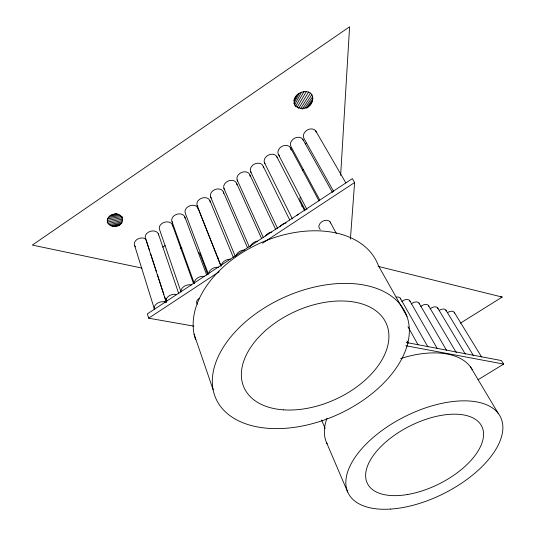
<?xml version="1.0" encoding="UTF-8"?>
<svg xmlns="http://www.w3.org/2000/svg" width="536" height="536" viewBox="0 0 536 536"><rect width="100%" height="100%" fill="white"/><g stroke="black" fill="none" stroke-linecap="round" stroke-linejoin="round"><path stroke-width="0.8" d="M340.641 175.373L349.593 26.8L32.341 245.079L141.986 268.08M350.403 239.11L354.611 182.521L352.326 178.655L147.373 313.882L148.68 318.19L193.925 326.169M295.658 96.916C288.408 109.96 309.473 112.533 312.401 101.016C315.731 87.83 296.16 89.572 294.143 99.884M119.649 225.234C106.369 231.197 101.76 214.233 116.721 213.877M293.862 100.601L294.626 99.113M294.17 100.875L297.232 94.926M293.815 103.595L299.249 93.291M294.398 105.291L301.56 92.118M295.437 106.691L304.006 91.489M297.152 107.247L306.425 91.455M298.586 108.426L308.629 92.011M300.602 108.641L310.485 93.11M302.23 109.277L311.865 94.684M304.709 108.299L312.669 96.621M306.17 108.346L312.85 98.778M307.577 107.803L312.401 101.016M309.399 105.907L311.349 103.187M148.68 318.19L219.184 271.739M262.466 243.23L354.611 182.521M460.364 323.168L502.199 297.071L378.135 266.379M478.025 379.749L503.659 364.071L501.455 360.574L406.255 342.477M199.586 298.324C197.375 299.142 195.278 302.338 197.55 304.207M116.392 226.018C126.335 224.249 122.891 211.365 113.404 214.36M114.376 226.299L119.26 225.133M112.393 226.165L120.54 224.262M110.577 225.636L121.974 223.05M109.043 224.731L122.128 221.891M107.91 223.512L122.65 220.47M107.254 222.072L122.778 219.043M107.113 220.497L122.657 217.643M107.508 218.902L122.302 216.35M108.413 217.395L120.747 215.385M109.766 216.075L118.851 214.668M111.468 215.043L117.263 214.179M500.537 296.877L502.199 297.071M405.812 345.74L503.659 364.071M320.26 229.509C315.041 224.383 325.955 216.872 330.136 221.938L336.414 233.636M158.676 235.063A6.854 5.146 -15.7 0 0 150.596 231.237A6.854 5.146 -15.7 0 0 145.584 238.681L145.852 239.063L145.457 238.768A6.861 5.119 -14.9 0 0 136.513 239.853A6.861 5.119 -14.9 0 0 135.494 246.795M454.24 312.334L481.683 357.083M445.912 310.15L473.623 355.877M437.698 308.006L465.308 354.088M470.494 366.912L498.326 413.558M428.512 305.6L456.357 352.688M419.038 303.121L446.669 350.504M315.805 131.045L345.894 182.964M409.725 300.689L437.142 348.36M400.305 298.224L427.902 346.913M406.958 316.414A104.038 64.447 -24.2 0 0 244.208 322.994A104.038 64.447 -24.2 0 0 281.333 428.532A104.038 64.447 -24.2 0 0 406.958 316.414L378.409 265.715A98.691 65.834 -24.1 0 0 265.126 240.979A98.691 65.834 -24.1 0 0 195.607 339.73M333.74 191.607L304.059 138.59A6.981 5.447 -31.9 0 1 307.731 129.779A6.981 5.447 -31.9 0 1 316.367 132.359M407.976 326.732L418.047 344.775M302.847 139.367L332.441 192.431M406.978 341.017L408.171 343.194M319.53 199.593L291.149 146.877A6.955 5.434 -30.5 0 1 294.72 138.141A6.955 5.434 -30.5 0 1 303.43 140.667M290.311 147.413L319.027 200.893M278.653 154.897L306.94 209.489M305.192 210.032L300.589 201.114A6.559 4.851 -28.4 0 1 300.187 197.288M276.563 156.244L304.703 210.903M264.322 162.428L292.388 218.969M263.297 166.415L289.728 220.035M250.459 171.332L277.521 228.336M249.95 174.984L275.826 229.776M330.136 221.938L330.632 223.016M237.12 179.902L263.23 237.354M236.704 183.48L261.675 238.701M223.887 188.397L249.381 247.056M223.412 192.009L247.471 247.652M321.546 420.003L325.185 428.411M326.491 442.481L347.676 492.021M210.601 196.926L235.465 256.798M209.918 200.665L233.381 257.508M197.121 205.583L221.006 265.91M198.065 208.27L221.02 266.265M208.303 273.909L185.282 213.194A6.854 5.246 -19.2 0 1 190.515 205.569A6.854 5.246 -19.2 0 1 198.354 209.616M200.129 254.232L207.747 274.358M184.786 216.799L206.816 275.216M172.009 221.716L194.36 283.665M172.364 224.765L193.536 283.578M181.054 292.046L159.601 229.683A6.854 5.186 -16.9 0 1 164.693 222.172A6.854 5.186 -16.9 0 1 172.693 226.078M194.072 334.082L213.127 389.712M158.334 233.77L178.81 293.822M166.093 298.411L166.87 300.797M146.114 239.86L149.477 250.198M150.509 253.381L156.465 271.672M157.497 274.854L163.969 294.733M164.485 296.328L166.301 301.895M145.584 238.681L166.281 302.311A7.33 5.112 -17.3 0 1 168.405 296.361A7.33 5.112 -17.3 0 1 176.337 294.465M164.525 301.245L165.041 302.84M134.683 245.682L154.582 309.681A7.33 5.085 -16.5 0 1 156.646 303.778A7.33 5.085 -16.5 0 1 164.586 301.869M447.942 312.367A5.367 3.196 -30.6 0 1 454.508 313.131M420.82 306.451A5.481 3.35 -29.9 0 1 425.839 304.435A5.481 3.35 -29.9 0 1 428.827 306.431M439.533 310.183A5.407 3.243 -30.4 0 1 446.193 310.96M396.164 297.138A5.608 3.531 -29.1 0 1 400.653 299.075M411.246 303.972A5.528 3.41 -29.7 0 1 416.311 301.935A5.528 3.41 -29.7 0 1 419.36 303.959M430.093 308.857A5.44 3.296 -30.2 0 1 435.071 306.853A5.44 3.296 -30.2 0 1 437.992 308.823M401.839 301.534A5.568 3.471 -29.4 0 1 406.951 299.483A5.568 3.471 -29.4 0 1 410.067 301.534M302.277 170.776A6.72 5.085 -29.6 0 1 303.356 169.477M301.674 206.219A6.479 4.744 -27.8 0 1 302.585 205.556M305.219 143.802A6.894 5.327 -31.1 0 1 306.19 143.085M217.576 258.365A6.419 4.616 -20.6 0 1 218.661 258.091M162.823 247.25A6.7 4.945 -17 0 1 165.135 245.655M180.284 248.262A6.626 4.864 -17.9 0 1 181.979 248.135M198.374 252.342A6.553 4.777 -18.9 0 1 200.397 255.451M279.812 226.909A7.383 5.353 -25.9 0 1 286.05 222.969M236.081 255.498A7.343 5.28 -22.4 0 1 244.785 250.011M211.311 198.126A6.861 5.306 -21.7 0 1 215.137 189.476A6.861 5.306 -21.7 0 1 223.666 193.375M197.851 206.769A6.854 5.273 -20.3 0 1 201.576 198.193A6.854 5.273 -20.3 0 1 210.192 202.018M264.958 163.688A6.914 5.4 -27.5 0 1 268.342 155.105A6.914 5.4 -27.5 0 1 277.179 157.51M208.605 274.13A7.33 5.219 -20.3 0 1 218.601 267.364M180.994 291.53A7.33 5.152 -18.3 0 1 184.284 286.291A7.33 5.152 -18.3 0 1 191.453 284.938M296.442 215.653A7.404 5.38 -27.2 0 1 298.626 214.279M221.556 264.65A7.337 5.246 -21.2 0 1 230.219 259.19M194.327 283.122A7.33 5.186 -19.2 0 1 204.276 276.388M250.399 246.473A7.35 5.306 -23.5 0 1 257.3 241.1M265.4 235.994A7.363 5.333 -24.7 0 1 271.618 232.075M172.773 222.869A6.854 5.213 -18 0 1 176.317 214.427A6.854 5.213 -18 0 1 185.088 218.125M224.577 189.61A6.868 5.333 -23.1 0 1 228.49 180.887A6.868 5.333 -23.1 0 1 236.939 184.866M251.109 172.579A6.894 5.38 -26 0 1 255.216 163.701A6.894 5.38 -26 0 1 263.498 167.828M237.79 181.128A6.881 5.353 -24.5 0 1 241.803 172.331A6.881 5.353 -24.5 0 1 250.165 176.384M279.665 155.916A6.934 5.42 -29.1 0 1 282.137 146.234A6.934 5.42 -29.1 0 1 291.068 150.147M327.148 443.888A81.512 44.903 -26.7 0 1 327.027 418.167M400.693 358.53A81.512 44.903 -26.7 0 1 472.216 369.565M283.517 409.846A78.001 48.314 -24.4 0 0 388.68 332.3A78.001 48.314 -24.4 0 0 273.246 324.314A78.001 48.314 -24.4 0 0 283.517 409.846M390.623 509.073A85.124 43.135 -26.6 0 0 502.634 424.01A85.124 43.135 -26.6 0 0 379.769 432.157A85.124 43.135 -26.6 0 0 390.623 509.073M407.742 494.48A63.918 32.421 -26.6 0 0 481.971 426.757A63.918 32.421 -26.6 0 0 384.084 443.533A63.918 32.421 -26.6 0 0 407.742 494.48"/></g></svg>
